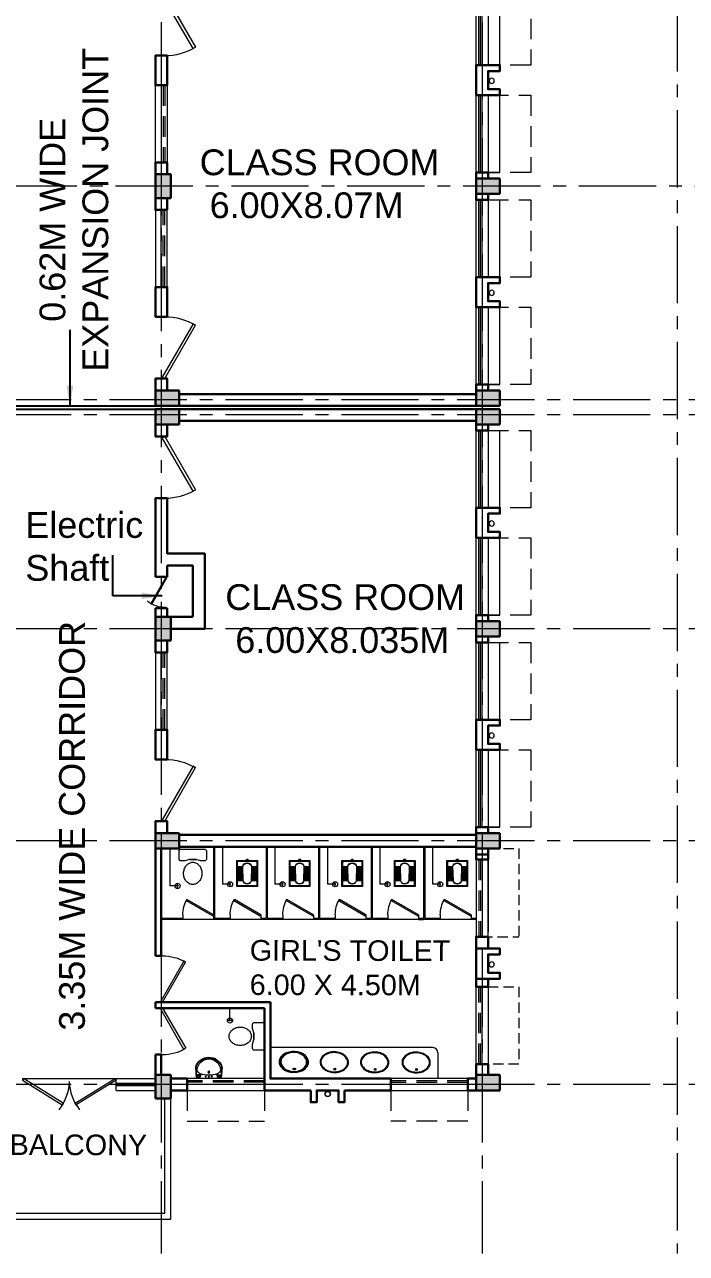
# Model space of a CAD drawing. Extents: x 1465 to 2206, y 779 to 1116.
# Drawn here: x 1995.51 to 2008.36, y 879.68 to 903.54 of the extents above; entities that cross this region are included whole.
import ezdxf

# ---------------------------------------------------------------- set-up
doc = ezdxf.new("R2010")
doc.units = 0
doc.header["$LTSCALE"] = 40
doc.header["$MEASUREMENT"] = 0
doc.linetypes.add('CENTER2', pattern=[1.125, 0.75, -0.125, 0.125, -0.125])
doc.linetypes.add('DASHED', pattern=[0.75, 0.5, -0.25])
doc.layers.get('0').update_dxf_attribs({"linetype": 'CONTINUOUS'})
for name, color, linetype, lineweight in [('CLL LEV.', 252, 'CONTINUOUS', 18), ('COLUMN', 251, 'CONTINUOUS', 30), ('CUBICAL TOILET', 160, 'CONTINUOUS', 9), ('Door', 54, 'CONTINUOUS', 15), ('elevation', 1, 'CONTINUOUS', 13), ('FIXTURE', 13, 'CONTINUOUS', 9), ('Furniture', 13, 'CONTINUOUS', 13), ('PROJECTION', 32, 'DASHED', 13), ('Railing', 22, 'CONTINUOUS', 13), ('VENTILATOR', 6, 'DASHED', 13), ('Wall', 7, 'CONTINUOUS', 30), ('wall l', 7, 'CONTINUOUS', 15), ('Window', 150, 'CONTINUOUS', 13), ('Window-Wall', 7, 'CONTINUOUS', 13)]:
    doc.layers.add(name, color=color, linetype=linetype, lineweight=lineweight)
for name, color, linetype in [('Dim', 251, 'CONTINUOUS'), ('EXPANSION JOINT', 244, 'CONTINUOUS'), ('GRID', 4, 'CENTER2'), ('Hatch', 251, 'CONTINUOUS'), ('Text', 7, 'CONTINUOUS')]:
    doc.layers.add(name, color=color, linetype=linetype)
doc.styles.add('L120', font='simplex.shx', dxfattribs={"height": 3})
doc.styles.get("Standard").update_dxf_attribs({"font": 'txt.shx', "height": 0.03937})
doc.styles.add('Tabrej.', font='GOTHIC.TTF', dxfattribs={"height": 1})
doc.dimstyles.get("Standard").update_dxf_attribs({"dimtxt": 0.18, "dimasz": 0.18, "dimexe": 0.18, "dimexo": 0.0625, "dimgap": 0.09, "dimtad": 0, "dimtih": 1, "dimtoh": 1, "dimdec": 4, "dimzin": 0, "dimdsep": 46, "dimtxsty": 'Standard', "dimcen": 0.09, "dimadec": 0, "dimazin": 0, "dimtfac": 1, "dimtdec": 4, "dimtofl": 0, "dimtmove": 0, "dimatfit": 3, "dimfxl": 0, "dimtolj": 1, "dimtzin": 0, "dimarcsym": 0})

# ---------------------------------------------------------------- blocks, each defined once
blk = doc.blocks.new('COLUMN 546')
at = {"layer": 'Hatch'}
h = blk.add_hatch(color=0, dxfattribs=at)
h.dxf.hatch_style = 1
h.paths.add_polyline_path([(0, 0), (0.3, 0), (0.3, 0.46), (0, 0.46)])
at = {"layer": 'COLUMN'}
for p, q in [((0.3, 0.46), (0, 0.46)), ((0, 0.46), (0, 0)), ((0.3, 0), (0.3, 0.46)), ((0, 0), (0.3, 0))]:
    blk.add_line(p, q, dxfattribs=at)
blk = doc.blocks.new('*U14')
for p, q in [((0, 0), (0, -6)), ((40, 0), (40, -6))]:
    blk.add_line(p, q)
blk.add_lwpolyline([(0, 0), (34.64, 20), (35.52, 18.48), (0.87, -1.52)], close=True)
blk.add_arc((0, 0), 40, 0, 30)
blk = doc.blocks.new('DOOR1')
at = {"layer": 'Door', "xscale": 0.0300000000000013, "yscale": 0.0300000000000013, "zscale": 0.0300000000000013}
blk.add_blockref('*U14', (0, 0.18), dxfattribs=at)
blk = doc.blocks.new('VENT 2')
at = {"layer": 'VENTILATOR', "ltscale": 0.02}
for p, q in [((0, 0.182), (1.5, 0.182)), ((0, 0.152), (1.5, 0.152))]:
    blk.add_line(p, q, dxfattribs=at)
at = {"layer": 'Window-Wall'}
for p, q in [((0, 0.23), (1.5, 0.23)), ((0, 0), (0, 0.23)), ((0, 0.115), (1.5, 0.115)), ((1.5, 0), (0, 0)), ((1.5, 0.23), (1.5, 0))]:
    blk.add_line(p, q, dxfattribs=at)
blk = doc.blocks.new('class 1')
at = {"layer": 'Wall'}
for points in [[(0.23, 0), (0, 0), (0, -0.23), (0.23, -0.23), (0.23, 0)], [(0.23, -1.43), (0, -1.43), (0, -2.005), (0.23, -2.005), (0.23, -1.43)], [(0.23, -3.505), (0, -3.505), (0, -3.735), (0.23, -3.735), (0.23, -3.505)]]:
    blk.add_lwpolyline(points, dxfattribs=at)
at = {"layer": 'Wall', "rotation": 270}
for name, p in [('DOOR1', (0, -0.23)), ('VENT 2', (0, -2.005))]:
    blk.add_blockref(name, p, dxfattribs=at)
blk = doc.blocks.new('WINDOW 1')
at = {"layer": 'CLL LEV.'}
for p, q in [((0, -0.23), (0, -0.46)), ((1.5, -0.23), (1.5, -0.46)), ((0, -0.46), (1.5, -0.46))]:
    blk.add_line(p, q, dxfattribs=at)
at = {"layer": 'PROJECTION', "ltscale": 0.02}
for p, q in [((0, -1.06), (0, -0.23)), ((1.5, -0.23), (1.5, -1.06)), ((1.5, -1.06), (0, -1.06))]:
    blk.add_line(p, q, dxfattribs=at)
at = {"layer": 'Window'}
for p, q in [((0, -0.051), (1.5, -0.051)), ((0, -0.081), (1.5, -0.081))]:
    blk.add_line(p, q, dxfattribs=at)
at = {"layer": 'Window-Wall'}
for p, q in [((0, 0), (1.5, 0)), ((0, -0.23), (0, 0)), ((1.5, 0), (1.5, -0.23)), ((0, -0.115), (1.5, -0.115)), ((1.5, -0.23), (0, -0.23))]:
    blk.add_line(p, q, dxfattribs=at)
blk = doc.blocks.new('SHAFT2')
at = {"layer": 'FIXTURE'}
blk.add_circle((0.302, 0.307), 0.05, dxfattribs=at)
at = {"layer": 'Wall'}
blk.add_lwpolyline([(0, 0.585), (0.46, 0.585), (0.46, 0.47), (0.23, 0.47), (0.23, 0.115), (0.46, 0.115), (0.46, 0), (0, 0), (0, 0.585)], dxfattribs=at)
blk = doc.blocks.new('Door - Left Hung 36 in.')
blk.add_lwpolyline([(0.75, -1.3), (0, 0), (31.18, 18), (31.93, 16.7)], close=True)
blk.add_arc((0, 0), 36, 0, 37.31013)
blk = doc.blocks.new('GTREY')
at = {"layer": 'GRID', "lineweight": 18, "ltscale": 0.05}
for p, q in [((10.155, 5.343), (10.155, -45.5572)), ((16.385, 5.343), (16.385, -45.5572)), ((20.173, 3.636), (20.173, -45.5572)), ((71.5166, -24.84), (-3.9873, -24.84)), ((71.4016, -28.99), (-2.5941, -28.99)), ((71.4016, -29.282), (-2.5941, -29.282)), ((71.4016, -33.4319), (-4.1023, -33.4319)), ((71.4016, -37.5469), (-4.1023, -37.5469)), ((71.4016, -42.277), (-4.1023, -42.277))]:
    blk.add_line(p, q, dxfattribs=at)
blk = doc.blocks.new('RSA BASIN 2')
for points in [[(10.67, -8.12, 0.12976), (9.97, -5.22, 0.106426), (7.61, -2.47, 0.084431), (4.27, -0.72, 0.073534), (0, 0, 0.073534), (-4.29, -0.55, 0.084431), (-7.7, -2.16, 0.106426), (-10.17, -4.82, 0.12976), (-10.98, -7.69, 0.12976), (-10.28, -10.59, 0.106426), (-7.92, -13.34, 0.084431), (-4.58, -15.09, 0.073534), (-0.31, -15.81, 0.073534), (3.98, -15.26, 0.084431), (7.39, -13.64, 0.106426), (9.85, -10.99, 0.12976)], [(10.08, -7.9, 0.119977), (9.45, -5.5, 0.106426), (7.25, -2.94, 0.084431), (4.08, -1.28, 0.073534), (-0.01, -0.59, 0.073534), (-4.13, -1.12, 0.084431), (-7.36, -2.65, 0.106426), (-9.66, -5.12, 0.12976), (-10.39, -7.7, 0.009633), (-10.39, -7.9, 0.119977), (-9.76, -10.31, 0.106426), (-7.57, -12.87, 0.084431), (-4.4, -14.53, 0.073534), (-0.3, -15.22, 0.073534), (3.82, -14.69, 0.084431), (7.05, -13.16, 0.106426), (9.35, -10.69, 0.12976), (10.08, -8.11, 0.009633)]]:
    blk.add_lwpolyline(points, format="xyb", close=True)
for radius in [0.7, 0.479]:
    blk.add_circle((-0.47, -2.53), radius)
blk = doc.blocks.new('RSA CL6')
for p, q in [((5.51, 3.48), (5.51, 7.28)), ((5.91, 3.47), (5.91, 7.28)), ((6.3, 3.46), (6.3, 7.28)), ((6.69, 3.45), (6.69, 7.28)), ((7.09, 3.44), (7.09, 7.28)), ((7.48, 3.43), (7.48, 7.28)), ((7.87, 3.42), (7.87, 7.28)), ((8.27, 3.41), (8.27, 7.28)), ((8.66, 3.4), (8.66, 7.28)), ((9.06, 3.39), (9.06, 7.28)), ((9.45, 3.38), (9.45, 7.28)), ((9.84, 3.37), (9.84, 7.28)), ((10.24, 3.36), (10.24, 7.28)), ((10.63, 3.35), (10.63, 7.28)), ((11.02, 3.34), (11.02, 7.28)), ((11.42, 3.33), (11.42, 7.28)), ((11.81, 3.32), (11.81, 7.28)), ((12.2, 3.31), (12.2, 7.28)), ((12.6, 3.31), (12.6, 7.28)), ((12.99, 3.3), (12.99, 7.28)), ((13.39, 3.29), (13.39, 7.28)), ((13.78, 3.28), (13.78, 7.28)), ((14.17, 3.27), (14.17, 7.28)), ((14.57, 3.26), (14.57, 7.28)), ((14.96, 3.25), (14.96, 7.28)), ((15.35, 3.24), (15.35, 7.28)), ((15.75, 3.23), (15.75, 7.28)), ((16.14, 3.22), (16.14, 7.28)), ((16.14, 7.28), (16.14, 3.22)), ((5.51, -7.28), (5.51, -3.47)), ((5.91, -7.28), (5.91, -3.45)), ((6.3, -7.28), (6.3, -3.44)), ((6.69, -7.28), (6.69, -3.43)), ((7.09, -7.28), (7.09, -3.42)), ((7.48, -7.28), (7.48, -3.41)), ((7.87, -7.28), (7.87, -3.4)), ((8.27, -7.28), (8.27, -3.39)), ((8.66, -7.28), (8.66, -3.38)), ((9.06, -7.28), (9.06, -3.37)), ((9.45, -7.28), (9.45, -3.36)), ((9.84, -7.28), (9.84, -3.34)), ((10.24, -7.28), (10.24, -3.33)), ((10.63, -7.28), (10.63, -3.32)), ((11.02, -7.28), (11.02, -3.31)), ((11.42, -7.28), (11.42, -3.3)), ((11.81, -7.28), (11.81, -3.29)), ((12.2, -7.28), (12.2, -3.28)), ((12.6, -7.28), (12.6, -3.27)), ((12.99, -7.28), (12.99, -3.26)), ((13.39, -7.28), (13.39, -3.24)), ((13.78, -7.28), (13.78, -3.23)), ((14.17, -7.28), (14.17, -3.22)), ((14.57, -7.28), (14.57, -3.21)), ((14.96, -7.28), (14.96, -3.2)), ((15.35, -7.28), (15.35, -3.19)), ((15.75, -7.28), (15.75, -3.18)), ((16.14, -3.17), (16.14, -7.28)), ((16.14, -7.28), (16.14, -3.17))]:
    blk.add_line(p, q)
blk.add_lwpolyline([(0.79, -0.59), (0, -0.59), (0, 0.59), (0.79, 0.59)])
for points in [[(0.79, 7.87), (20.87, 7.87), (20.87, -7.87), (0.79, -7.87)], [(1.38, 7.28), (20.28, 7.28), (20.28, -7.28), (1.38, -7.28)]]:
    blk.add_lwpolyline(points, close=True)
for points in [[(5.51, 3.48), (16.14, 3.22, -0.899983), (16.14, -3.17), (5.54, -3.47, -0.799392)], [(5.53, 3.28), (16.13, 3.02, -0.897689), (16.12, -2.97), (5.56, -3.27, -0.793494), (5.53, 3.28)]]:
    blk.add_lwpolyline(points, format="xyb", close=True)
blk = doc.blocks.new('ENGLISH SHEET')
at = {"layer": 'FIXTURE'}
for p, q in [((4663.798, 251.204), (4663.773, 251.179)), ((4663.976, 251.204), (4663.798, 251.204)), ((4664.002, 251.179), (4663.976, 251.204)), ((4663.773, 251.179), (4663.773, 250.696)), ((4663.976, 251.001), (4664.002, 251.09)), ((4663.976, 250.874), (4663.976, 251.001)), ((4663.976, 251.001), (4663.976, 250.874)), ((4664.002, 251.09), (4664.002, 251.179)), ((4664.002, 250.785), (4663.976, 250.874)), ((4664.002, 250.696), (4664.002, 250.785)), ((4663.773, 250.696), (4663.798, 250.67)), ((4663.798, 250.67), (4663.976, 250.67)), ((4663.976, 250.67), (4664.002, 250.696))]:
    blk.add_line(p, q, dxfattribs=at)
blk.add_lwpolyline([(4664.459, 250.937, 0.117036), (4664.443, 251.003, 0.104338), (4664.396, 251.063, 0.09029), (4664.321, 251.105, 0.09898), (4664.243, 251.115, 0.08237), (4664.159, 251.101, 0.09029), (4664.09, 251.063, 0.104338), (4664.043, 251.003, 0.117036), (4664.027, 250.937, 0.117036), (4664.043, 250.871, 0.104338), (4664.09, 250.811, 0.09029), (4664.159, 250.773, 0.08237), (4664.243, 250.759, 0.08237), (4664.327, 250.773, 0.09029), (4664.396, 250.811, 0.104338), (4664.443, 250.871, 0.117036)], format="xyb", close=True, dxfattribs=at)
blk = doc.blocks.new('RSA BASIN 9')
for points in [[(-0.1, -16.2, 0.340881), (10.04, -9, 0.074195), (10.06, -8.89), (9.53, 0), (-9.54, 0), (-10.02, -8.77, 0.082611), (-9.96, -9.15, 0.330812), (-0.1, -16.2)], [(0, -15.03, 0.391482), (8.86, -6.67, 0.252869), (6.53, -3.51, 0.087242), (0.02, -2.46, 0.079484), (-6.53, -3.51, 0.2542), (-8.82, -6.67, 0.39026), (0, -15.03)], [(-8.57, -1.96, -0.907437), (-8.45, -1.81), (-7.52, -2.57, -0.907437), (-7.64, -2.72)], [(-8.2, -1.64, -0.907437), (-8.07, -1.49), (-7.14, -2.25, -0.907437), (-7.27, -2.4)], [(-7.82, -1.32, -0.907437), (-7.7, -1.17), (-6.77, -1.93, -0.907437), (-6.89, -2.08)], [(7.82, -1.32, 0.907437), (7.7, -1.17), (6.77, -1.93, 0.907437), (6.89, -2.08)], [(8.2, -1.64, 0.907437), (8.07, -1.49), (7.14, -2.25, 0.907437), (7.27, -2.4)], [(8.57, -1.96, 0.907437), (8.45, -1.81), (7.52, -2.57, 0.907437), (7.64, -2.72)]]:
    blk.add_lwpolyline(points, format="xyb", close=True)
for points in [[(-5.93, -3.31), (-6.16, -2.95, -0.183787), (-6.22, -2.68, 0.126662), (-6.25, -2.43), (-6.59, -1.44, 0.35453), (-7.05, -0.98), (-8.75, -0.98, 0.414214), (-9.14, -1.37), (-9.56, -9.09, 0.329849), (-0.07, -15.81, 0.338736), (9.65, -8.94, 0.075632), (9.66, -8.82), (9.14, -1.37, 0.414214), (8.75, -0.98), (7.05, -0.98, 0.35453), (6.59, -1.44), (6.25, -2.43, 0.126662), (6.22, -2.68, -0.183787), (6.16, -2.95), (5.93, -3.31)], [(-6.18, -3.39), (-6.24, -3.29, 0.220542), (-6.52, -3.11), (-8.75, -2.78, -0.361119), (-9.19, -2.35)], [(6.18, -3.39), (6.24, -3.29, -0.220542), (6.52, -3.11), (8.75, -2.78, 0.358803), (9.21, -2.33, 0.358803)]]:
    blk.add_lwpolyline(points, format="xyb")
for centre, radius in [((-2.35, -1.56), 0.399), ((0, -4.82), 0.771), ((0, -4.82), 0.602), ((0, -1.23), 0.399), ((2.28, -1.51), 0.399)]:
    blk.add_circle(centre, radius)

msp = doc.modelspace()

# ---------------------------------------------------------------- linework, layer by layer
at = {"ltscale": 0.05}
msp.add_line((1998.0503, 892.2121), (1998.0503, 892.2121), dxfattribs=at)
at = {"layer": 'CLL LEV.'}
msp.add_line((2004.5103, 887.5444), (2004.7403, 887.5444), dxfattribs=at)
at = {"layer": 'CUBICAL TOILET', "ltscale": 0.01}
for p, q in [((1999.1803, 887.5794), (1999.1803, 886.1691)), ((1999.2003, 887.5794), (1999.2003, 886.1891)), ((2000.2003, 887.5794), (2000.2003, 886.1891)), ((2000.2003, 887.5794), (2000.2003, 886.1891)), ((2000.2203, 887.5794), (2000.2203, 886.1891)), ((2000.2203, 887.5794), (2000.2203, 886.1891)), ((2001.2203, 887.5794), (2001.2203, 886.1891)), ((2001.2203, 887.5794), (2001.2203, 886.1891)), ((2001.2403, 887.5794), (2001.2403, 886.1891)), ((2001.2403, 887.5794), (2001.2403, 886.1891)), ((2002.2403, 887.5794), (2002.2403, 886.1891)), ((2002.2603, 887.5794), (2002.2603, 886.1891)), ((2003.2603, 887.5794), (2003.2603, 886.1891)), ((2003.2803, 887.5794), (2003.2803, 886.1891)), ((1998.1602, 886.1891), (1998.5839, 886.1891)), ((1998.5839, 886.1691), (1998.1602, 886.1691)), ((1998.2803, 886.1891), (1998.2836, 886.1891)), ((1998.5839, 886.1891), (1998.5839, 886.1691)), ((1998.5839, 886.1891), (1998.5839, 886.1691)), ((1999.5039, 886.1691), (1999.1803, 886.1691)), ((1999.2003, 886.1891), (1999.2036, 886.1891)), ((1999.2003, 886.1891), (1999.5039, 886.1891)), ((1999.2003, 886.1891), (1999.2036, 886.1891)), ((1999.5039, 886.1891), (1999.5039, 886.1691)), ((1999.5039, 886.1891), (1999.5039, 886.1691)), ((2000.5239, 886.1691), (1999.9203, 886.1691)), ((2000.1003, 886.1891), (2000.2003, 886.1891)), ((2000.1003, 886.1891), (2000.1003, 886.1691)), ((2000.1003, 886.1891), (2000.1003, 886.1691)), ((2000.2203, 886.1891), (2000.2236, 886.1891)), ((2000.2203, 886.1891), (2000.5239, 886.1891)), ((2000.5239, 886.1891), (2000.5239, 886.1691)), ((2000.5239, 886.1891), (2000.5239, 886.1691)), ((2001.5439, 886.1691), (2000.9403, 886.1691)), ((2001.1203, 886.1891), (2001.2203, 886.1891)), ((2001.1203, 886.1891), (2001.1203, 886.1691)), ((2001.1203, 886.1891), (2001.1203, 886.1691)), ((2001.2403, 886.1891), (2001.2436, 886.1891)), ((2001.2403, 886.1891), (2001.5439, 886.1891)), ((2001.5439, 886.1891), (2001.5439, 886.1691)), ((2001.5439, 886.1891), (2001.5439, 886.1691)), ((2002.1403, 886.1891), (2002.2403, 886.1891)), ((2002.1403, 886.1891), (2002.1403, 886.1691)), ((2002.1403, 886.1891), (2002.1403, 886.1691)), ((2002.5639, 886.1691), (2002.1403, 886.1691)), ((2002.2603, 886.1891), (2002.5639, 886.1891)), ((2002.5639, 886.1891), (2002.5639, 886.1691)), ((2002.5639, 886.1891), (2002.5639, 886.1691)), ((2003.1603, 886.1891), (2003.2603, 886.1891)), ((2003.1603, 886.1891), (2003.1603, 886.1691)), ((2003.1603, 886.1891), (2003.2603, 886.1891)), ((2003.1603, 886.1891), (2003.1603, 886.1691)), ((2003.5839, 886.1691), (2003.1603, 886.1691)), ((2003.1603, 886.1691), (2003.2603, 886.1691)), ((2003.2803, 886.1891), (2003.5839, 886.1891)), ((2003.5839, 886.1891), (2003.5839, 886.1691)), ((2004.1803, 886.1891), (2004.2803, 886.1891)), ((2004.1803, 886.1891), (2004.1803, 886.1691)), ((2004.1803, 886.1891), (2004.1803, 886.1691)), ((2004.2803, 886.1691), (2004.1803, 886.1691))]:
    msp.add_line(p, q, dxfattribs=at)
at = {"layer": 'Dim'}
msp.add_line((1997.2216, 892.4474), (1997.2216, 893.2412), dxfattribs=at)
at = {"layer": 'Door'}
for p, q in [((1999.1803, 886.1691), (1998.5839, 886.1691)), ((2000.1003, 886.1691), (1999.5039, 886.1691)), ((2001.1203, 886.1691), (2000.5239, 886.1691)), ((2002.1403, 886.1691), (2001.5439, 886.1691)), ((2003.1603, 886.1691), (2002.5639, 886.1691)), ((2004.1803, 886.1691), (2003.5839, 886.1691)), ((1995.4623, 883.0794), (1997.2909, 883.0794))]:
    msp.add_line(p, q, dxfattribs=at)
at = {"layer": 'EXPANSION JOINT', "linetype": 'ByBlock', "ltscale": 0.05}
for p, q in [((1994.7003, 896.1364), (1998.0503, 896.1364)), ((1994.7003, 896.0744), (1998.0503, 896.0744))]:
    msp.add_line(p, q, dxfattribs=at)
at = {"layer": 'FIXTURE'}
for p, q in [((2003.4369, 883.6794), (2000.2866, 883.6794)), ((2003.5369, 883.5794), (2003.5369, 883.0794))]:
    msp.add_line(p, q, dxfattribs=at)
for centre in [(2001.3953, 882.7777), (2001.3979, 882.7777)]:
    msp.add_circle(centre, 0.05, dxfattribs=at)
msp.add_arc((2003.4369, 883.5794), 0.1, 0, 90, dxfattribs=at)
at = {"layer": 'Furniture', "ltscale": 0.05}
for p, q in [((1998.3303, 887.5444), (1998.3303, 886.8167)), ((1999.3503, 887.5794), (1999.3503, 886.8517)), ((2000.3703, 887.5794), (2000.3703, 886.8517)), ((2001.3903, 887.5794), (2001.3903, 886.8517)), ((2002.4103, 887.5794), (2002.4103, 886.8517)), ((2003.4302, 887.5794), (2003.4303, 886.8517)), ((1999.5003, 886.8175), (1999.5003, 886.8858)), ((2000.5203, 886.8175), (2000.5203, 886.8858)), ((2001.5403, 886.8175), (2001.5403, 886.8858)), ((2002.5603, 886.8175), (2002.5603, 886.8858)), ((2003.5803, 886.8175), (2003.5803, 886.8858)), ((1998.4962, 886.8167), (1998.3303, 886.8167)), ((1998.4803, 886.7825), (1998.4803, 886.8508)), ((1999.5162, 886.8517), (1999.3503, 886.8517)), ((2000.5362, 886.8517), (2000.3703, 886.8517)), ((2001.5562, 886.8517), (2001.3903, 886.8517)), ((2002.5762, 886.8517), (2002.4103, 886.8517)), ((2003.5961, 886.8517), (2003.4303, 886.8517)), ((1999.4991, 884.1898), (1999.4991, 884.4453)), ((1999.5332, 884.2057), (1999.4649, 884.2057))]:
    msp.add_line(p, q, dxfattribs=at)
for centre in [(1999.5003, 886.8517), (2000.5203, 886.8517), (2001.5403, 886.8517), (2002.5603, 886.8517), (2003.5803, 886.8517), (1998.4803, 886.8167), (1999.4991, 884.2057)]:
    msp.add_circle(centre, 0.05, dxfattribs=at)
at = {"layer": 'PROJECTION', "ltscale": 0.01}
for p, q in [((2004.5103, 887.5444), (2005.1103, 887.5444)), ((2005.1103, 887.5444), (2005.1103, 885.8319)), ((2004.3953, 885.8319), (2005.1103, 885.8319)), ((2004.5103, 884.8569), (2005.1103, 884.8569)), ((2005.1103, 884.8569), (2005.1103, 883.3569)), ((2005.1103, 883.3569), (2004.5103, 883.3569))]:
    msp.add_line(p, q, dxfattribs=at)
at = {"layer": 'PROJECTION', "ltscale": 0.02}
for p, q in [((1998.6653, 882.8494), (1998.6653, 882.2494)), ((2000.1679, 882.8494), (2000.1679, 882.2494)), ((2002.6203, 882.8494), (2002.6203, 882.2494)), ((2004.1203, 882.8494), (2004.1203, 882.2494)), ((1998.6653, 882.2494), (2000.1653, 882.2494)), ((1998.6679, 882.2494), (2000.1679, 882.2494)), ((2004.1203, 882.2494), (2002.6203, 882.2494))]:
    msp.add_line(p, q, dxfattribs=at)
at = {"layer": 'Railing'}
for p, q in [((1998.3503, 883.138), (1998.3503, 883.088)), ((1998.3529, 883.138), (1998.3529, 883.088))]:
    msp.add_line(p, q, dxfattribs=at)
at = {"layer": 'VENTILATOR', "ltscale": 0.02}
for p, q in [((2004.3313, 887.3319), (2004.3313, 885.8319)), ((2004.3613, 887.3319), (2004.3613, 885.8319)), ((2004.3313, 883.3569), (2004.3313, 884.8569)), ((2004.3613, 883.3569), (2004.3613, 884.8569)), ((2000.1653, 883.0369), (1998.6653, 883.0369)), ((2000.1653, 883.0069), (1998.6653, 883.0069)), ((2000.1679, 883.0369), (1998.6679, 883.0369)), ((2000.1679, 883.0069), (1998.6679, 883.0069))]:
    msp.add_line(p, q, dxfattribs=at)
at = {"layer": 'Wall'}
for p, q in [((1998.5103, 896.3664), (2004.2803, 896.3664)), ((1998.5103, 896.1364), (2004.2803, 896.1364)), ((1998.5103, 896.0744), (2004.2803, 896.0744)), ((1998.5103, 895.8444), (2004.2803, 895.8444)), ((1998.0503, 893.0744), (1998.0503, 892.8209)), ((1998.7803, 893.0394), (1998.2803, 893.0394)), ((1998.2803, 893.0394), (1998.2803, 892.8209)), ((1998.7803, 892.0394), (1998.7803, 893.0394)), ((1998.2803, 892.8209), (1998.0503, 892.8209)), ((1998.0503, 892.2121), (1998.0503, 892.0436)), ((1998.0503, 892.2121), (1998.2803, 892.2121)), ((1998.2803, 892.2121), (1998.2803, 892.0436)), ((1998.3503, 892.0394), (1998.7803, 892.0394)), ((1998.3503, 891.8094), (1999.0103, 891.8094)), ((2004.2803, 887.8094), (1998.5103, 887.8094)), ((1998.5103, 887.8094), (2004.2803, 887.8094)), ((2004.2803, 887.8094), (1998.5103, 887.8094)), ((2004.2803, 887.8094), (1998.5103, 887.8094)), ((2004.2803, 887.5794), (1998.5103, 887.5794)), ((1998.5103, 887.5794), (2004.2803, 887.5794)), ((2004.2803, 887.5794), (1998.5103, 887.5794)), ((2004.2803, 887.5794), (1998.5103, 887.5794)), ((1998.1603, 883.545), (1998.0503, 883.545))]:
    msp.add_line(p, q, dxfattribs=at)
at = {"layer": 'Wall', "ltscale": 0.05}
for p, q in [((1998.0503, 887.5787), (1998.0503, 885.4603)), ((1998.1653, 887.5444), (1998.1653, 885.4603)), ((1998.0503, 885.4603), (1998.1653, 885.4603)), ((1998.0529, 884.5603), (1998.1627, 884.5603)), ((1998.0529, 884.5603), (2000.2829, 884.5603)), ((1998.0529, 884.5603), (1998.0529, 884.4453)), ((2000.2829, 884.5603), (2000.2829, 883.0794)), ((1998.0529, 884.4453), (2000.1679, 884.4453)), ((2000.1679, 884.4453), (2000.1679, 882.8494)), ((1998.0503, 883.1494), (1998.0503, 883.545)), ((1998.1603, 883.1494), (1998.1603, 883.545))]:
    msp.add_line(p, q, dxfattribs=at)
at = {"layer": 'Wall'}
for points in [[(2004.5103, 900.5514), (2004.5103, 900.6664), (2004.2803, 900.6664), (2004.2803, 900.5514), (2004.5103, 900.5514)], [(2004.5103, 900.6664), (2004.5103, 900.5514), (2004.2803, 900.5514), (2004.2803, 900.6664), (2004.5103, 900.6664)], [(2004.5103, 900.2514), (2004.5103, 900.1364), (2004.2803, 900.1364), (2004.2803, 900.2514), (2004.5103, 900.2514)], [(2004.5103, 896.4364), (2004.5103, 896.5514), (2004.2803, 896.5514), (2004.2803, 896.4364), (2004.5103, 896.4364)], [(2004.5103, 896.5514), (2004.5103, 896.4364), (2004.2803, 896.4364), (2004.2803, 896.5514), (2004.5103, 896.5514)], [(1998.2803, 895.7744), (1998.0503, 895.7744), (1998.0503, 895.5444), (1998.2803, 895.5444), (1998.2803, 895.7744)], [(2004.5103, 895.7744), (2004.5103, 895.6594), (2004.2803, 895.6594), (2004.2803, 895.7744), (2004.5103, 895.7744)], [(1999.0103, 891.8094), (1999.0103, 893.2694), (1998.2803, 893.2694), (1998.2803, 894.3444), (1998.0503, 894.3444), (1998.0503, 893.0744)], [(2004.5103, 891.9594), (2004.5103, 892.0744), (2004.2803, 892.0744), (2004.2803, 891.9594), (2004.5103, 891.9594)], [(2004.5103, 892.0744), (2004.5103, 891.9594), (2004.2803, 891.9594), (2004.2803, 892.0744), (2004.5103, 892.0744)], [(2004.5103, 891.6594), (2004.5103, 891.5444), (2004.2803, 891.5444), (2004.2803, 891.6594), (2004.5103, 891.6594)], [(2004.5103, 887.9594), (2004.5103, 887.8444), (2004.2803, 887.8444), (2004.2803, 887.9594), (2004.5103, 887.9594)], [(2004.5103, 887.5444), (2004.5103, 887.4294), (2004.2803, 887.4294), (2004.2803, 887.5444), (2004.5103, 887.5444)], [(2004.5103, 887.5444), (2004.5103, 887.4294), (2004.2803, 887.4294), (2004.2803, 887.5444), (2004.5103, 887.5444)], [(2004.5103, 887.5394), (2004.5103, 887.3319), (2004.2803, 887.3319), (2004.2803, 887.5444), (2004.5103, 887.5444)], [(2004.5103, 887.4244), (2004.5103, 887.5444), (2004.2803, 887.5444), (2004.2803, 887.3319), (2004.5103, 887.3319)], [(2004.5103, 885.6019), (2004.5103, 885.8319), (2004.2803, 885.8319), (2004.2803, 885.6019), (2004.5103, 885.6019)], [(2004.5103, 885.0169), (2004.5103, 884.8569), (2004.2803, 884.8569), (2004.2803, 885.0169), (2004.5103, 885.0169)], [(2004.5103, 883.1494), (2004.5103, 883.3569), (2004.2803, 883.3569), (2004.2803, 883.1494), (2004.5103, 883.1494)], [(2004.5103, 883.2644), (2004.5103, 883.1494), (2004.2803, 883.1494), (2004.2803, 883.3569), (2004.5103, 883.3569)], [(1998.6653, 883.0794), (1998.6653, 882.8494), (1998.3503, 882.8494), (1998.3503, 883.0794), (1998.6653, 883.0794)], [(2002.6203, 883.0794), (2000.2855, 883.0794), (2000.2855, 883.0794)], [(2002.6203, 883.0794), (2002.6203, 882.8494), (2001.7228, 882.8494)], [(2004.2803, 883.0794), (2004.2803, 882.8494), (2004.1203, 882.8494), (2004.1203, 883.0794), (2004.2803, 883.0794)], [(2001.0704, 882.8494), (2000.1679, 882.8494), (2000.1679, 882.8494)], [(2001.0678, 882.8494), (2001.0678, 882.6194), (2001.1828, 882.6194), (2001.1828, 882.8494), (2001.6078, 882.8494), (2001.6078, 882.6194), (2001.7228, 882.6194), (2001.7228, 882.8494)]]:
    msp.add_lwpolyline(points, dxfattribs=at)
at = {"layer": 'wall l', "ltscale": 0.02}
for p, q in [((1998.2353, 880.4644), (1998.2353, 882.6894)), ((1998.3503, 880.3494), (1998.3503, 882.6894)), ((1994.5153, 880.4644), (1998.2353, 880.4644)), ((1994.4003, 880.3494), (1998.3503, 880.3494))]:
    msp.add_line(p, q, dxfattribs=at)
at = {"layer": 'Window', "ltscale": 0.05}
for p, q in [((1997.2909, 883.0794), (1998.0503, 883.0794)), ((1997.2909, 882.8494), (1997.2909, 883.0794)), ((1998.0503, 882.98), (1997.2909, 882.98)), ((1998.0503, 882.9383), (1997.2909, 882.9383)), ((1997.2909, 882.8494), (1998.0503, 882.8494))]:
    msp.add_line(p, q, dxfattribs=at)
at = {"layer": 'Window-Wall'}
for p, q in [((2004.2803, 887.4294), (2004.5103, 887.4294)), ((2004.2803, 887.4294), (2004.5103, 887.4294)), ((2004.5103, 887.4294), (2004.5103, 885.9294)), ((2004.2803, 887.3319), (2004.2803, 885.8319)), ((2004.5103, 887.3319), (2004.2803, 887.3319)), ((2004.3953, 887.3319), (2004.3953, 885.8319)), ((2004.5103, 885.8319), (2004.5103, 887.3319)), ((2004.2803, 883.3569), (2004.2803, 884.8569)), ((2004.3953, 883.3569), (2004.3953, 884.8569)), ((2004.5103, 884.8569), (2004.5103, 883.3569)), ((2004.5103, 884.7644), (2004.5103, 883.2644)), ((2004.5103, 883.3569), (2004.2803, 883.3569)), ((2000.1653, 883.0794), (1998.6653, 883.0794)), ((2000.1679, 883.0794), (1998.6679, 883.0794)), ((2000.1653, 882.9644), (1998.6653, 882.9644)), ((1998.6653, 882.8494), (2000.1703, 882.8494)), ((2000.1679, 882.9644), (1998.6679, 882.9644)), ((1998.6679, 882.8494), (2000.1729, 882.8494)), ((1998.7428, 882.8494), (1998.7878, 882.8494)), ((1998.7454, 882.8494), (1998.7904, 882.8494)), ((2002.6203, 882.8494), (2002.5053, 882.8494)), ((2004.1653, 882.8494), (2004.2803, 882.8494))]:
    msp.add_line(p, q, dxfattribs=at)

# ---------------------------------------------------------------- block references
at = {"linetype": 'ByBlock'}
msp.add_blockref('class 1', (1998.0503, 904.3664), dxfattribs=at)
at = {"linetype": 'ByBlock', "xscale": -1, "rotation": 180}
for p in [(1998.0503, 896.4364), (1998.0503, 887.8444)]:
    msp.add_blockref('class 1', p, dxfattribs=at)
at = {"layer": 'CLL LEV.', "rotation": 89.99999999999999}
for p in [(2004.2803, 902.7514), (2004.2803, 900.6664), (2004.2803, 898.6364), (2004.2803, 896.5514), (2004.2803, 894.1594), (2004.2803, 892.0744), (2004.2803, 890.0444), (2004.2803, 887.9594)]:
    msp.add_blockref('WINDOW 1', p, dxfattribs=at)
at = {"layer": 'Door', "extrusion": (0, 0, -1)}
for p, xscale, yscale, zscale, rotation in [((-1998.2587, 892.8209), 0.0166737001802426, 0.0166737001802426, -0.0166737001841632, 270.0000000000021), ((-1995.467, 883.0471), 0.0252777777711346, 0.0252777777711346, -0.0252777777770783, 181.6719586420575), ((-1997.2862, 883.0471), -0.0252777777711346, 0.0252777777711346, -0.0252777777711346, 178.3280413579425)]:
    msp.add_blockref('Door - Left Hung 36 in.', p, dxfattribs=dict(at, xscale=xscale, yscale=yscale, zscale=zscale, rotation=rotation))
at = {"layer": 'Door', "extrusion": (0, 0, -1), "xscale": 0.4970031115433856, "yscale": 0.4970031115433856, "zscale": -0.4970031115433856}
for p in [(-1999.1803, 886.1691), (-2000.1003, 886.1691), (-2001.1203, 886.1691), (-2002.1403, 886.1691), (-2003.1603, 886.1691), (-2004.1803, 886.1691)]:
    msp.add_blockref('DOOR1', p, dxfattribs=at)
at = {"layer": 'elevation', "xscale": -1}
for p, rotation in [((2249.47, 5551.3176), 90.0029870638234), ((6663.954, 633.2053), 0.0029870638234097)]:
    msp.add_blockref('ENGLISH SHEET', p, dxfattribs=dict(at, rotation=rotation))
at = {"layer": 'FIXTURE', "extrusion": (0, 0, -1)}
for name, p, xscale, yscale, zscale, rotation in [('RSA CL6', (-1999.8328, 887.3342), -0.0253999999957461, 0.0253999999957461, -0.0253999999957461, 89.99701293600033), ('RSA CL6', (-2000.8528, 887.3342), -0.0253999999957461, 0.0253999999957461, -0.0253999999957461, 89.99701293600033), ('RSA CL6', (-2001.8728, 887.3342), -0.0253999999957461, 0.0253999999957461, -0.0253999999957461, 89.99701293600033), ('RSA CL6', (-2002.8928, 887.3342), -0.0253999999957461, 0.0253999999957461, -0.0253999999957461, 89.99701293600033), ('RSA CL6', (-2003.9128, 887.3342), -0.0253999999957461, 0.0253999999957461, -0.0253999999957461, 89.99701293600033), ('RSA BASIN 2', (-2001.5211, 883.1955), -0.025399999995667, 0.025399999995667, -0.025399999995667, 180), ('RSA BASIN 2', (-2002.3045, 883.1928), -0.025399999995667, 0.025399999995667, -0.025399999995667, 180), ('RSA BASIN 2', (-2003.1109, 883.1901), -0.025399999995667, 0.025399999995667, -0.025399999995667, 180)]:
    msp.add_blockref(name, p, dxfattribs=dict(at, xscale=xscale, yscale=yscale, zscale=zscale, rotation=rotation))
at = {"layer": 'FIXTURE', "xscale": 0.025399999995667, "yscale": 0.025399999995667, "zscale": 0.025399999995667, "rotation": 180}
for p in [(2000.7239, 883.1999), (2000.7445, 883.1999)]:
    msp.add_blockref('RSA BASIN 2', p, dxfattribs=at)
at = {"layer": 'Furniture', "ltscale": 10000, "extrusion": (0, 0, -1), "xscale": 0.0254326166754069, "yscale": 0.0254326166754069, "zscale": -0.0254326166754069, "rotation": 179.9907298551581}
msp.add_blockref('RSA BASIN 9', (-1999.0882, 883.0794), dxfattribs=at)
at = {"layer": 'GRID'}
msp.add_blockref('GTREY', (1988.0103, 925.2414), dxfattribs=at)
at = {"layer": 'Wall', "linetype": 'ByBlock', "extrusion": (0, 0, -1), "zscale": -1, "rotation": 180}
for p in [(-2004.2803, 902.7514), (-2004.2803, 898.6364), (-2004.2803, 894.1594), (-2004.2803, 890.0444)]:
    msp.add_blockref('SHAFT2', p, dxfattribs=at)
at = {"layer": 'Wall', "color": 7, "extrusion": (0, 0, -1), "xscale": -1, "zscale": -1}
for p in [(-1998.0503, 900.1714), (-1998.0503, 891.5794)]:
    msp.add_blockref('COLUMN 546', p, dxfattribs=at)
at = {"layer": 'Wall', "color": 7, "extrusion": (0, 0, -1), "xscale": -1, "zscale": -1, "rotation": 90}
for p in [(-2004.2803, 900.5514), (-1998.0503, 896.4364), (-2004.2803, 896.4364), (-1998.0503, 896.0744), (-2004.2803, 896.0744), (-2004.2803, 891.9594), (-1998.0503, 887.8444), (-1998.0503, 887.8444), (-1998.0503, 887.8444), (-1998.0503, 887.8444), (-2004.2803, 887.8444), (-2004.2803, 887.8444), (-2004.2803, 887.8444), (-2004.2803, 887.8444)]:
    msp.add_blockref('COLUMN 546', p, dxfattribs=at)
at = {"layer": 'Wall', "rotation": 270}
msp.add_blockref('DOOR1', (1998.0503, 895.5444), dxfattribs=at)
at = {"layer": 'Wall', "extrusion": (0, 0, -1)}
for p, xscale, yscale, zscale, rotation in [((-1998.0529, 884.5603), 0.7499999999999601, 0.7499999999999601, -0.7499999999999601, 90.00000000000004), ((-1998.0529, 884.4453), -0.7502911530795555, 0.7502911530795555, -0.7502911530795555, 90)]:
    msp.add_blockref('DOOR1', p, dxfattribs=dict(at, xscale=xscale, yscale=yscale, zscale=zscale, rotation=rotation))
at = {"layer": 'Wall', "linetype": 'ByBlock', "xscale": -1, "rotation": 180}
msp.add_blockref('SHAFT2', (2004.2803, 885.6019), dxfattribs=at)
at = {"layer": 'Wall', "color": 7, "extrusion": (0, 0, -1), "zscale": -1}
for p, rotation in [((-1998.0503, 883.1494), 180), ((-2004.2803, 882.8494), 90)]:
    msp.add_blockref('COLUMN 546', p, dxfattribs=dict(at, rotation=rotation))
at = {"layer": 'Wall', "extrusion": (0, 0, -1), "zscale": -1}
msp.add_blockref('VENT 2', (-2004.1203, 882.8494), dxfattribs=at)

# ---------------------------------------------------------------- texts
at = {"layer": 'Text', "char_height": 0.5, "attachment_point": 1, "rotation": 90, "style": 'Tabrej.'}
for s, insert in [('{\\fArial|b0|i0|c0|p34;     0.62M WIDE \\PEXPANSION JOINT}', (1995.8001, 896.7983)), ('{\\fArial|b0|i0|c0|p34;3.35M WIDE CORRIDOR}', (1996.1802, 884.0078))]:
    msp.add_mtext_dynamic_manual_height_columns(s, width=19.989683, gutter_width=5, heights=[0], dxfattribs=dict(at, insert=insert))
at = {"layer": 'Text', "char_height": 0.5, "attachment_point": 1, "style": 'Tabrej.'}
for s, insert in [('{\\fArial|b0|i0|c0|p34;CLASS ROOM\\P 6.00X8.07M}', (1998.91, 901.1142)), ('{\\fArial|b0|i0|c0|p34;Electric \\PShaft}', (1995.5242, 894.0742)), ('{\\fArial|b0|i0|c0|p34;CLASS ROOM\\P 6.00X8.035M}', (1999.408, 892.6742))]:
    msp.add_mtext_dynamic_manual_height_columns(s, width=19.989683, gutter_width=5, heights=[0], dxfattribs=dict(at, insert=insert))
at = {"layer": 'Text', "char_height": 0.4, "width": 4.832064, "attachment_point": 1, "rotation": 359.87953, "style": 'L120'}
for s, insert in [("{\\fArial|b0|i0|c0|p34; GIRL'S TOILET\\P 6.00 X 4.50M}", (1999.7283, 885.7681)), ('{\\fArial|b0|i0|c0|p34;BALCONY}', (1995.2193, 881.9948))]:
    msp.add_mtext(s, dxfattribs=dict(at, insert=insert))

# ---------------------------------------------------------------- leaders
at = {"layer": 'Dim'}
for points in [[(1996.3918, 896.1287), (1996.3918, 897.6131)], [(1998.1836, 892.4489), (1997.2205, 892.4489)]]:
    msp.add_leader(points, dimstyle='Standard', override={"dimscale": 40, "dimasz": 0.01, "dimgap": 0.09, "dimtad": 0, "dimpost": "'", "dimtxsty": 'L120', "dimarcsym": 1}, dxfattribs=at)

doc.saveas('drawing.dxf')
